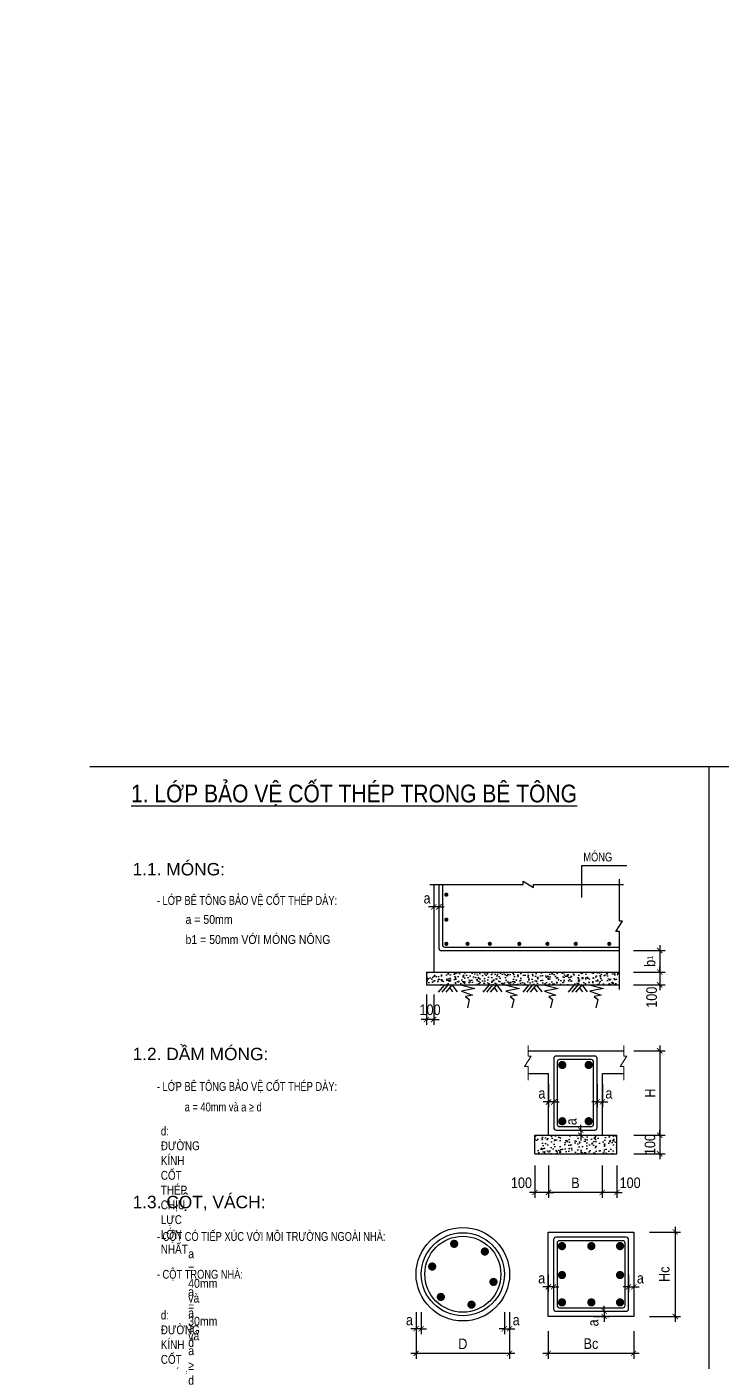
# Model space of a CAD drawing. Header units: millimetres. Extents: x 2163745 to 2518004, y -1043843 to -896215.
# Drawn here: x 2249963 to 2269559, y -933864 to -896215 of the extents above; entities that cross this region are included whole.
import ezdxf
from ezdxf.enums import TextEntityAlignment as Align

# ---------------------------------------------------------------- set-up
doc = ezdxf.new("R2010")
doc.units = ezdxf.units.MM
doc.header["$LTSCALE"] = 250
doc.header["$MEASUREMENT"] = 0
doc.layers.get('0').update_dxf_attribs({"lineweight": 20})
doc.layers.get('DEFPOINTS').update_dxf_attribs({"color": 185, "lineweight": 20})
for name, color, linetype in [('BORDER', 3, 'Continuous'), ('CDC.03.BORDER', 3, 'Continuous'), ('CDC.05.STEEL', 4, 'Continuous'), ('CDC.06.TEXT', 2, 'Continuous'), ('CDC.10.HATCH', 9, 'Continuous'), ('CDC.11.NOTE', 8, 'Continuous')]:
    doc.layers.add(name, color=color, linetype=linetype)
doc.layers.add('CDC.02.DIM', color=1, linetype='Continuous', lineweight=18)
doc.styles.add('ARIAL', font='arial.ttf', dxfattribs={"width": 0.85})
doc.styles.add('vnsimplex', font='vnsimplex.shx', dxfattribs={"width": 0.65})
doc.dimstyles.new('DIM1-25', dxfattribs={"dimscale": 1.2, "dimtxt": 250, "dimasz": 125, "dimexe": 125, "dimexo": 0.06, "dimgap": 100, "dimtad": 1, "dimdec": 0, "dimzin": 0, "dimdsep": 46, "dimtxsty": 'vnsimplex', "dimblk": 'ARCHTICK', "dimcen": 100, "dimdle": 125, "dimclrd": 256, "dimclre": 1, "dimclrt": 2, "dimadec": 0, "dimazin": 0, "dimtfac": 1, "dimtdec": 0, "dimtix": 1, "dimtmove": 2, "dimatfit": 0, "dimfxl": 1, "dimtolj": 1, "dimtzin": 0, "dimarcsym": 0})

# ---------------------------------------------------------------- blocks, each defined once
blk = doc.blocks.new('_ARCHTICK')
at = {"color": 0, "linetype": 'ByBlock', "ltscale": 4, "const_width": 0.15}
blk.add_lwpolyline([(-0.5, -0.5), (0.5, 0.5)], dxfattribs=at)
blk = doc.blocks.new('*D367')
at = {"layer": 'CDC.02.DIM', "lineweight": -2, "transparency": 16777216}
blk.add_line((2267822, -924957), (2267822, -927638), dxfattribs=at)
at = {"layer": 'CDC.02.DIM', "color": 1, "lineweight": -2, "transparency": 16777216}
for p, q in [((2267094, -925107), (2267972, -925107)), ((2267094, -927488), (2267972, -927488))]:
    blk.add_line(p, q, dxfattribs=at)
at = {"layer": 'DEFPOINTS', "color": 0, "transparency": 16777216}
for p in [(2267094, -925107), (2267094, -927488), (2267822, -927488)]:
    blk.add_point(p, dxfattribs=at)
at = {"layer": 'CDC.02.DIM', "lineweight": -2, "transparency": 16777216, "xscale": 149.9999999999999, "yscale": 149.9999999999999, "zscale": 149.9999999999999}
for p, rotation in [((2267822, -925107), 90), ((2267822, -927488), 270)]:
    blk.add_blockref('_ARCHTICK', p, dxfattribs=dict(at, rotation=rotation))
at = {"layer": 'CDC.02.DIM', "color": 2, "transparency": 16777216, "insert": (2267552, -926298), "char_height": 300, "attachment_point": 5, "rotation": 90, "style": 'ARIAL'}
blk.add_mtext('\\A1;H', dxfattribs=at)
blk = doc.blocks.new('*D368')
at = {"layer": 'CDC.02.DIM', "color": 1, "lineweight": -2, "transparency": 16777216}
for p, q in [((2260948, -932480), (2260948, -933791)), ((2263586, -932480), (2263586, -933791))]:
    blk.add_line(p, q, dxfattribs=at)
at = {"layer": 'CDC.02.DIM', "lineweight": -2, "transparency": 16777216}
blk.add_line((2263736, -933641), (2260798, -933641), dxfattribs=at)
at = {"layer": 'DEFPOINTS', "color": 0, "transparency": 16777216}
for p in [(2260948, -932480), (2263586, -932480), (2260948, -933641)]:
    blk.add_point(p, dxfattribs=at)
at = {"layer": 'CDC.02.DIM', "lineweight": -2, "transparency": 16777216, "xscale": 149.9999999999999, "yscale": 149.9999999999999, "zscale": 149.9999999999999, "rotation": 180}
blk.add_blockref('_ARCHTICK', (2260948, -933641), dxfattribs=at)
at = {"layer": 'CDC.02.DIM', "lineweight": -2, "transparency": 16777216, "xscale": 149.9999999999999, "yscale": 149.9999999999999, "zscale": 149.9999999999999}
blk.add_blockref('_ARCHTICK', (2263586, -933641), dxfattribs=at)
at = {"layer": 'CDC.02.DIM', "color": 2, "transparency": 16777216, "insert": (2262267, -933371), "char_height": 300, "attachment_point": 5, "style": 'ARIAL'}
blk.add_mtext('\\A1;D', dxfattribs=at)
blk = doc.blocks.new('*D369')
at = {"layer": 'CDC.02.DIM', "color": 1, "lineweight": -2, "transparency": 16777216}
for p, q in [((2260948, -932480), (2260948, -933094)), ((2261096, -932480), (2261096, -933094))]:
    blk.add_line(p, q, dxfattribs=at)
at = {"layer": 'CDC.02.DIM', "lineweight": -2, "transparency": 16777216}
for p, q in [((2260948, -932944), (2260798, -932944)), ((2261096, -932944), (2260948, -932944)), ((2261096, -932944), (2261246, -932944))]:
    blk.add_line(p, q, dxfattribs=at)
at = {"layer": 'DEFPOINTS', "color": 0, "transparency": 16777216}
for p in [(2260948, -932480), (2261096, -932480), (2260948, -932944)]:
    blk.add_point(p, dxfattribs=at)
at = {"layer": 'CDC.02.DIM', "lineweight": -2, "transparency": 16777216, "xscale": 149.9999999999999, "yscale": 149.9999999999999, "zscale": 149.9999999999999}
blk.add_blockref('_ARCHTICK', (2260948, -932944), dxfattribs=at)
at = {"layer": 'CDC.02.DIM', "lineweight": -2, "transparency": 16777216, "xscale": 149.9999999999999, "yscale": 149.9999999999999, "zscale": 149.9999999999999, "rotation": 180}
blk.add_blockref('_ARCHTICK', (2261096, -932944), dxfattribs=at)
at = {"layer": 'CDC.02.DIM', "color": 2, "transparency": 16777216, "insert": (2260761, -932699), "char_height": 300, "attachment_point": 5, "style": 'ARIAL'}
blk.add_mtext('\\A1;a', dxfattribs=at)
blk = doc.blocks.new('*D370')
at = {"layer": 'CDC.02.DIM', "color": 1, "lineweight": -2, "transparency": 16777216}
for p, q in [((2265952, -932451), (2266406, -932451)), ((2265952, -932599), (2266406, -932599))]:
    blk.add_line(p, q, dxfattribs=at)
at = {"layer": 'CDC.02.DIM', "lineweight": -2, "transparency": 16777216}
for p, q in [((2266256, -932451), (2266256, -932301)), ((2266256, -932451), (2266256, -932599)), ((2266256, -932599), (2266256, -932749))]:
    blk.add_line(p, q, dxfattribs=at)
at = {"layer": 'DEFPOINTS', "color": 0, "transparency": 16777216}
for p in [(2265952, -932451), (2265952, -932599), (2266256, -932599)]:
    blk.add_point(p, dxfattribs=at)
at = {"layer": 'CDC.02.DIM', "lineweight": -2, "transparency": 16777216, "xscale": 149.9999999999999, "yscale": 149.9999999999999, "zscale": 149.9999999999999}
for p, rotation in [((2266256, -932451), 270), ((2266256, -932599), 90)]:
    blk.add_blockref('_ARCHTICK', p, dxfattribs=dict(at, rotation=rotation))
at = {"layer": 'CDC.02.DIM', "color": 2, "transparency": 16777216, "insert": (2265945, -932781), "char_height": 300, "attachment_point": 5, "rotation": 90, "style": 'ARIAL'}
blk.add_mtext('\\A1;a', dxfattribs=at)
blk = doc.blocks.new('*D371')
at = {"layer": 'CDC.02.DIM', "color": 1, "lineweight": -2, "transparency": 16777216}
for p, q in [((2264676, -933016), (2264676, -933791)), ((2267088, -933016), (2267088, -933791))]:
    blk.add_line(p, q, dxfattribs=at)
at = {"layer": 'CDC.02.DIM', "lineweight": -2, "transparency": 16777216}
blk.add_line((2267238, -933641), (2264526, -933641), dxfattribs=at)
at = {"layer": 'DEFPOINTS', "color": 0, "transparency": 16777216}
for p in [(2264676, -933016), (2267088, -933016), (2264676, -933641)]:
    blk.add_point(p, dxfattribs=at)
at = {"layer": 'CDC.02.DIM', "lineweight": -2, "transparency": 16777216, "xscale": 149.9999999999999, "yscale": 149.9999999999999, "zscale": 149.9999999999999, "rotation": 180}
blk.add_blockref('_ARCHTICK', (2264676, -933641), dxfattribs=at)
at = {"layer": 'CDC.02.DIM', "lineweight": -2, "transparency": 16777216, "xscale": 149.9999999999999, "yscale": 149.9999999999999, "zscale": 149.9999999999999}
blk.add_blockref('_ARCHTICK', (2267088, -933641), dxfattribs=at)
at = {"layer": 'CDC.02.DIM', "color": 2, "transparency": 16777216, "insert": (2265882, -933368), "char_height": 300, "attachment_point": 5, "style": 'ARIAL'}
blk.add_mtext('\\A1;Bc', dxfattribs=at)
blk = doc.blocks.new('*D372')
at = {"layer": 'CDC.02.DIM', "color": 1, "lineweight": -2, "transparency": 16777216}
for p, q in [((2263438, -932480), (2263438, -933094)), ((2263586, -932480), (2263586, -933094))]:
    blk.add_line(p, q, dxfattribs=at)
at = {"layer": 'CDC.02.DIM', "lineweight": -2, "transparency": 16777216}
for p, q in [((2263438, -932944), (2263288, -932944)), ((2263438, -932944), (2263586, -932944)), ((2263586, -932944), (2263736, -932944))]:
    blk.add_line(p, q, dxfattribs=at)
at = {"layer": 'DEFPOINTS', "color": 0, "transparency": 16777216}
for p in [(2263438, -932480), (2263586, -932480), (2263586, -932944)]:
    blk.add_point(p, dxfattribs=at)
at = {"layer": 'CDC.02.DIM', "lineweight": -2, "transparency": 16777216, "xscale": 149.9999999999999, "yscale": 149.9999999999999, "zscale": 149.9999999999999}
blk.add_blockref('_ARCHTICK', (2263438, -932944), dxfattribs=at)
at = {"layer": 'CDC.02.DIM', "lineweight": -2, "transparency": 16777216, "xscale": 149.9999999999999, "yscale": 149.9999999999999, "zscale": 149.9999999999999, "rotation": 180}
blk.add_blockref('_ARCHTICK', (2263586, -932944), dxfattribs=at)
at = {"layer": 'CDC.02.DIM', "color": 2, "transparency": 16777216, "insert": (2263773, -932699), "char_height": 300, "attachment_point": 5, "style": 'ARIAL'}
blk.add_mtext('\\A1;a', dxfattribs=at)
blk = doc.blocks.new('*D373')
at = {"layer": 'CDC.02.DIM', "color": 1, "lineweight": -2, "transparency": 16777216}
for p, q in [((2264678, -931423), (2264678, -931915)), ((2264826, -931423), (2264826, -931915))]:
    blk.add_line(p, q, dxfattribs=at)
at = {"layer": 'CDC.02.DIM', "lineweight": -2, "transparency": 16777216}
for p, q in [((2264678, -931765), (2264528, -931765)), ((2264826, -931765), (2264678, -931765)), ((2264826, -931765), (2264976, -931765))]:
    blk.add_line(p, q, dxfattribs=at)
at = {"layer": 'DEFPOINTS', "color": 0, "transparency": 16777216}
for p in [(2264678, -931423), (2264826, -931423), (2264678, -931765)]:
    blk.add_point(p, dxfattribs=at)
at = {"layer": 'CDC.02.DIM', "lineweight": -2, "transparency": 16777216, "xscale": 149.9999999999999, "yscale": 149.9999999999999, "zscale": 149.9999999999999}
blk.add_blockref('_ARCHTICK', (2264678, -931765), dxfattribs=at)
at = {"layer": 'CDC.02.DIM', "lineweight": -2, "transparency": 16777216, "xscale": 149.9999999999999, "yscale": 149.9999999999999, "zscale": 149.9999999999999, "rotation": 180}
blk.add_blockref('_ARCHTICK', (2264826, -931765), dxfattribs=at)
at = {"layer": 'CDC.02.DIM', "color": 2, "transparency": 16777216, "insert": (2264491, -931520), "char_height": 300, "attachment_point": 5, "style": 'ARIAL'}
blk.add_mtext('\\A1;a', dxfattribs=at)
blk = doc.blocks.new('*D374')
at = {"layer": 'CDC.02.DIM', "color": 1, "lineweight": -2, "transparency": 16777216}
for p, q in [((2267533, -930217), (2268411, -930217)), ((2267533, -932598), (2268411, -932598))]:
    blk.add_line(p, q, dxfattribs=at)
at = {"layer": 'CDC.02.DIM', "lineweight": -2, "transparency": 16777216}
blk.add_line((2268261, -930067), (2268261, -932748), dxfattribs=at)
at = {"layer": 'DEFPOINTS', "color": 0, "transparency": 16777216}
for p in [(2267533, -930217), (2267533, -932598), (2268261, -932598)]:
    blk.add_point(p, dxfattribs=at)
at = {"layer": 'CDC.02.DIM', "lineweight": -2, "transparency": 16777216, "xscale": 149.9999999999999, "yscale": 149.9999999999999, "zscale": 149.9999999999999}
for p, rotation in [((2268261, -930217), 90), ((2268261, -932598), 270)]:
    blk.add_blockref('_ARCHTICK', p, dxfattribs=dict(at, rotation=rotation))
at = {"layer": 'CDC.02.DIM', "color": 2, "transparency": 16777216, "insert": (2267950, -931408), "char_height": 300, "attachment_point": 5, "rotation": 90, "style": 'ARIAL'}
blk.add_mtext('\\A1;Hc', dxfattribs=at)
blk = doc.blocks.new('*D375')
at = {"layer": 'CDC.02.DIM', "color": 1, "lineweight": -2, "transparency": 16777216}
for p, q in [((2264683, -928343), (2264683, -929250)), ((2266202, -928343), (2266202, -929250))]:
    blk.add_line(p, q, dxfattribs=at)
at = {"layer": 'CDC.02.DIM', "lineweight": -2, "transparency": 16777216}
blk.add_line((2266352, -929100), (2264533, -929100), dxfattribs=at)
at = {"layer": 'DEFPOINTS', "color": 0, "transparency": 16777216}
for p in [(2264683, -928343), (2266202, -928343), (2264683, -929100)]:
    blk.add_point(p, dxfattribs=at)
at = {"layer": 'CDC.02.DIM', "lineweight": -2, "transparency": 16777216, "xscale": 149.9999999999999, "yscale": 149.9999999999999, "zscale": 149.9999999999999, "rotation": 180}
blk.add_blockref('_ARCHTICK', (2264683, -929100), dxfattribs=at)
at = {"layer": 'CDC.02.DIM', "lineweight": -2, "transparency": 16777216, "xscale": 149.9999999999999, "yscale": 149.9999999999999, "zscale": 149.9999999999999}
blk.add_blockref('_ARCHTICK', (2266202, -929100), dxfattribs=at)
at = {"layer": 'CDC.02.DIM', "color": 2, "transparency": 16777216, "insert": (2265443, -928830), "char_height": 300, "attachment_point": 5, "style": 'ARIAL'}
blk.add_mtext('\\A1;B', dxfattribs=at)
blk = doc.blocks.new('*D376')
at = {"layer": 'CDC.02.DIM', "color": 1, "lineweight": -2, "transparency": 16777216}
for p, q in [((2264298, -928343), (2264298, -929250)), ((2264683, -928343), (2264683, -929250))]:
    blk.add_line(p, q, dxfattribs=at)
at = {"layer": 'CDC.02.DIM', "lineweight": -2, "transparency": 16777216}
for p, q in [((2264298, -929100), (2264148, -929100)), ((2264683, -929100), (2264298, -929100)), ((2264683, -929100), (2264833, -929100))]:
    blk.add_line(p, q, dxfattribs=at)
at = {"layer": 'DEFPOINTS', "color": 0, "transparency": 16777216}
for p in [(2264298, -928343), (2264683, -928343), (2264298, -929100)]:
    blk.add_point(p, dxfattribs=at)
at = {"layer": 'CDC.02.DIM', "lineweight": -2, "transparency": 16777216, "xscale": 149.9999999999999, "yscale": 149.9999999999999, "zscale": 149.9999999999999}
blk.add_blockref('_ARCHTICK', (2264298, -929100), dxfattribs=at)
at = {"layer": 'CDC.02.DIM', "lineweight": -2, "transparency": 16777216, "xscale": 149.9999999999999, "yscale": 149.9999999999999, "zscale": 149.9999999999999, "rotation": 180}
blk.add_blockref('_ARCHTICK', (2264683, -929100), dxfattribs=at)
at = {"layer": 'CDC.02.DIM', "color": 2, "transparency": 16777216, "insert": (2263921, -928830), "char_height": 300, "attachment_point": 5, "style": 'ARIAL'}
blk.add_mtext('\\A1;100', dxfattribs=at)
blk = doc.blocks.new('*D377')
at = {"layer": 'CDC.02.DIM', "color": 1, "lineweight": -2, "transparency": 16777216}
for p, q in [((2264685, -926036), (2264685, -926698)), ((2264834, -926036), (2264834, -926698))]:
    blk.add_line(p, q, dxfattribs=at)
at = {"layer": 'CDC.02.DIM', "lineweight": -2, "transparency": 16777216}
for p, q in [((2264685, -926548), (2264535, -926548)), ((2264834, -926548), (2264685, -926548)), ((2264834, -926548), (2264984, -926548))]:
    blk.add_line(p, q, dxfattribs=at)
at = {"layer": 'DEFPOINTS', "color": 0, "transparency": 16777216}
for p in [(2264685, -926036), (2264834, -926036), (2264685, -926548)]:
    blk.add_point(p, dxfattribs=at)
at = {"layer": 'CDC.02.DIM', "lineweight": -2, "transparency": 16777216, "xscale": 149.9999999999999, "yscale": 149.9999999999999, "zscale": 149.9999999999999}
blk.add_blockref('_ARCHTICK', (2264685, -926548), dxfattribs=at)
at = {"layer": 'CDC.02.DIM', "lineweight": -2, "transparency": 16777216, "xscale": 149.9999999999999, "yscale": 149.9999999999999, "zscale": 149.9999999999999, "rotation": 180}
blk.add_blockref('_ARCHTICK', (2264834, -926548), dxfattribs=at)
at = {"layer": 'CDC.02.DIM', "color": 2, "transparency": 16777216, "insert": (2264498, -926303), "char_height": 300, "attachment_point": 5, "style": 'ARIAL'}
blk.add_mtext('\\A1;a', dxfattribs=at)
blk = doc.blocks.new('*D378')
at = {"layer": 'CDC.02.DIM', "color": 1, "lineweight": -2, "transparency": 16777216}
for p, q in [((2267094, -927488), (2267972, -927488)), ((2267094, -928012), (2267972, -928012))]:
    blk.add_line(p, q, dxfattribs=at)
at = {"layer": 'CDC.02.DIM', "lineweight": -2, "transparency": 16777216}
for p, q in [((2267822, -927488), (2267822, -927338)), ((2267822, -927488), (2267822, -928012)), ((2267822, -928012), (2267822, -928162))]:
    blk.add_line(p, q, dxfattribs=at)
at = {"layer": 'DEFPOINTS', "color": 0, "transparency": 16777216}
for p in [(2267094, -927488), (2267094, -928012), (2267822, -928012)]:
    blk.add_point(p, dxfattribs=at)
at = {"layer": 'CDC.02.DIM', "lineweight": -2, "transparency": 16777216, "xscale": 149.9999999999999, "yscale": 149.9999999999999, "zscale": 149.9999999999999}
for p, rotation in [((2267822, -927488), 270), ((2267822, -928012), 90)]:
    blk.add_blockref('_ARCHTICK', p, dxfattribs=dict(at, rotation=rotation))
at = {"layer": 'CDC.02.DIM', "color": 2, "transparency": 16777216, "insert": (2267549, -927750), "char_height": 300, "attachment_point": 5, "rotation": 90, "style": 'ARIAL'}
blk.add_mtext('\\A1;100', dxfattribs=at)
blk = doc.blocks.new('*D379')
at = {"layer": 'CDC.02.DIM', "color": 1, "lineweight": -2, "transparency": 16777216}
for p, q in [((2266202, -928343), (2266202, -929250)), ((2266615, -928343), (2266615, -929250))]:
    blk.add_line(p, q, dxfattribs=at)
at = {"layer": 'CDC.02.DIM', "lineweight": -2, "transparency": 16777216}
for p, q in [((2266202, -929100), (2266052, -929100)), ((2266615, -929100), (2266202, -929100)), ((2266615, -929100), (2266765, -929100))]:
    blk.add_line(p, q, dxfattribs=at)
at = {"layer": 'DEFPOINTS', "color": 0, "transparency": 16777216}
for p in [(2266202, -928343), (2266615, -928343), (2266202, -929100)]:
    blk.add_point(p, dxfattribs=at)
at = {"layer": 'CDC.02.DIM', "lineweight": -2, "transparency": 16777216, "xscale": 149.9999999999999, "yscale": 149.9999999999999, "zscale": 149.9999999999999}
blk.add_blockref('_ARCHTICK', (2266202, -929100), dxfattribs=at)
at = {"layer": 'CDC.02.DIM', "lineweight": -2, "transparency": 16777216, "xscale": 149.9999999999999, "yscale": 149.9999999999999, "zscale": 149.9999999999999, "rotation": 180}
blk.add_blockref('_ARCHTICK', (2266615, -929100), dxfattribs=at)
at = {"layer": 'CDC.02.DIM', "color": 2, "transparency": 16777216, "insert": (2266987, -928830), "char_height": 300, "attachment_point": 5, "style": 'ARIAL'}
blk.add_mtext('\\A1;100', dxfattribs=at)
blk = doc.blocks.new('*D380')
at = {"layer": 'CDC.02.DIM', "color": 1, "lineweight": -2, "transparency": 16777216}
for p, q in [((2266056, -926036), (2266056, -926698)), ((2266204, -926036), (2266204, -926698))]:
    blk.add_line(p, q, dxfattribs=at)
at = {"layer": 'CDC.02.DIM', "lineweight": -2, "transparency": 16777216}
for p, q in [((2266056, -926548), (2265906, -926548)), ((2266056, -926548), (2266204, -926548)), ((2266204, -926548), (2266354, -926548))]:
    blk.add_line(p, q, dxfattribs=at)
at = {"layer": 'DEFPOINTS', "color": 0, "transparency": 16777216}
for p in [(2266056, -926036), (2266204, -926036), (2266204, -926548)]:
    blk.add_point(p, dxfattribs=at)
at = {"layer": 'CDC.02.DIM', "lineweight": -2, "transparency": 16777216, "xscale": 149.9999999999999, "yscale": 149.9999999999999, "zscale": 149.9999999999999}
blk.add_blockref('_ARCHTICK', (2266056, -926548), dxfattribs=at)
at = {"layer": 'CDC.02.DIM', "lineweight": -2, "transparency": 16777216, "xscale": 149.9999999999999, "yscale": 149.9999999999999, "zscale": 149.9999999999999, "rotation": 180}
blk.add_blockref('_ARCHTICK', (2266204, -926548), dxfattribs=at)
at = {"layer": 'CDC.02.DIM', "color": 2, "transparency": 16777216, "insert": (2266387, -926303), "char_height": 300, "attachment_point": 5, "style": 'ARIAL'}
blk.add_mtext('\\A1;a', dxfattribs=at)
blk = doc.blocks.new('*D381')
at = {"layer": 'CDC.02.DIM', "lineweight": -2, "transparency": 16777216}
for p, q in [((2265596, -927341), (2265596, -927191)), ((2265596, -927341), (2265596, -927489)), ((2265596, -927489), (2265596, -927639))]:
    blk.add_line(p, q, dxfattribs=at)
at = {"layer": 'CDC.02.DIM', "color": 1, "lineweight": -2, "transparency": 16777216}
for p, q in [((2265560, -927341), (2265746, -927341)), ((2265560, -927489), (2265746, -927489))]:
    blk.add_line(p, q, dxfattribs=at)
at = {"layer": 'DEFPOINTS', "color": 0, "transparency": 16777216}
for p in [(2265560, -927341), (2265560, -927489), (2265596, -927489)]:
    blk.add_point(p, dxfattribs=at)
at = {"layer": 'CDC.02.DIM', "lineweight": -2, "transparency": 16777216, "xscale": 149.9999999999999, "yscale": 149.9999999999999, "zscale": 149.9999999999999}
for p, rotation in [((2265596, -927341), 270), ((2265596, -927489), 90)]:
    blk.add_blockref('_ARCHTICK', p, dxfattribs=dict(at, rotation=rotation))
at = {"layer": 'CDC.02.DIM', "color": 2, "transparency": 16777216, "insert": (2265326, -927105), "char_height": 300, "attachment_point": 5, "rotation": 90, "style": 'ARIAL'}
blk.add_mtext('\\A1;a', dxfattribs=at)
blk = doc.blocks.new('*D382')
at = {"layer": 'CDC.02.DIM', "color": 1, "lineweight": -2, "transparency": 16777216}
for p, q in [((2267081, -922277), (2267972, -922277)), ((2267081, -922885), (2267972, -922885))]:
    blk.add_line(p, q, dxfattribs=at)
at = {"layer": 'CDC.02.DIM', "lineweight": -2, "transparency": 16777216}
blk.add_line((2267822, -922127), (2267822, -923035), dxfattribs=at)
at = {"layer": 'DEFPOINTS', "color": 0, "transparency": 16777216}
for p in [(2267081, -922277), (2267081, -922885), (2267822, -922885)]:
    blk.add_point(p, dxfattribs=at)
at = {"layer": 'CDC.02.DIM', "lineweight": -2, "transparency": 16777216, "xscale": 149.9999999999999, "yscale": 149.9999999999999, "zscale": 149.9999999999999}
for p, rotation in [((2267822, -922277), 90), ((2267822, -922885), 270)]:
    blk.add_blockref('_ARCHTICK', p, dxfattribs=dict(at, rotation=rotation))
at = {"layer": 'CDC.02.DIM', "color": 2, "transparency": 16777216, "insert": (2267549, -922581), "char_height": 300, "attachment_point": 5, "rotation": 90, "style": 'ARIAL'}
blk.add_mtext('\\A1;b{\\H0.5x;1}', dxfattribs=at)
blk = doc.blocks.new('*D383')
at = {"layer": 'CDC.02.DIM', "color": 1, "lineweight": -2, "transparency": 16777216}
for p, q in [((2261445, -920852), (2261445, -921195)), ((2261593, -920852), (2261593, -921195))]:
    blk.add_line(p, q, dxfattribs=at)
at = {"layer": 'CDC.02.DIM', "lineweight": -2, "transparency": 16777216}
for p, q in [((2261445, -921045), (2261295, -921045)), ((2261593, -921045), (2261445, -921045)), ((2261593, -921045), (2261743, -921045))]:
    blk.add_line(p, q, dxfattribs=at)
at = {"layer": 'DEFPOINTS', "color": 0, "transparency": 16777216}
for p in [(2261445, -920852), (2261593, -920852), (2261445, -921045)]:
    blk.add_point(p, dxfattribs=at)
at = {"layer": 'CDC.02.DIM', "lineweight": -2, "transparency": 16777216, "xscale": 149.9999999999999, "yscale": 149.9999999999999, "zscale": 149.9999999999999}
blk.add_blockref('_ARCHTICK', (2261445, -921045), dxfattribs=at)
at = {"layer": 'CDC.02.DIM', "lineweight": -2, "transparency": 16777216, "xscale": 149.9999999999999, "yscale": 149.9999999999999, "zscale": 149.9999999999999, "rotation": 180}
blk.add_blockref('_ARCHTICK', (2261593, -921045), dxfattribs=at)
at = {"layer": 'CDC.02.DIM', "color": 2, "transparency": 16777216, "insert": (2261258, -920800), "char_height": 300, "attachment_point": 5, "style": 'ARIAL'}
blk.add_mtext('\\A1;a', dxfattribs=at)
blk = doc.blocks.new('*D384')
at = {"layer": 'CDC.02.DIM', "lineweight": -2, "transparency": 16777216}
for p, q in [((2267822, -922885), (2267822, -922735)), ((2267822, -922885), (2267822, -923245)), ((2267822, -923245), (2267822, -923395))]:
    blk.add_line(p, q, dxfattribs=at)
at = {"layer": 'CDC.02.DIM', "color": 1, "lineweight": -2, "transparency": 16777216}
for p, q in [((2267081, -922885), (2267972, -922885)), ((2267081, -923245), (2267972, -923245))]:
    blk.add_line(p, q, dxfattribs=at)
at = {"layer": 'DEFPOINTS', "color": 0, "transparency": 16777216}
for p in [(2267081, -922885), (2267081, -923245), (2267822, -923245)]:
    blk.add_point(p, dxfattribs=at)
at = {"layer": 'CDC.02.DIM', "lineweight": -2, "transparency": 16777216, "xscale": 149.9999999999999, "yscale": 149.9999999999999, "zscale": 149.9999999999999}
for p, rotation in [((2267822, -922885), 270), ((2267822, -923245), 90)]:
    blk.add_blockref('_ARCHTICK', p, dxfattribs=dict(at, rotation=rotation))
at = {"layer": 'CDC.02.DIM', "color": 2, "transparency": 16777216, "insert": (2267594, -923594), "char_height": 300, "attachment_point": 5, "rotation": 90, "style": 'ARIAL'}
blk.add_mtext('\\A1;100', dxfattribs=at)
blk = doc.blocks.new('*D386')
at = {"layer": 'CDC.02.DIM', "color": 1, "lineweight": -2, "transparency": 16777216}
for p, q in [((2266942, -931423), (2266942, -931915)), ((2267090, -931423), (2267090, -931915))]:
    blk.add_line(p, q, dxfattribs=at)
at = {"layer": 'CDC.02.DIM', "lineweight": -2, "transparency": 16777216}
for p, q in [((2266942, -931765), (2266792, -931765)), ((2266942, -931765), (2267090, -931765)), ((2267090, -931765), (2267240, -931765))]:
    blk.add_line(p, q, dxfattribs=at)
at = {"layer": 'DEFPOINTS', "color": 0, "transparency": 16777216}
for p in [(2266942, -931423), (2267090, -931423), (2267090, -931765)]:
    blk.add_point(p, dxfattribs=at)
at = {"layer": 'CDC.02.DIM', "lineweight": -2, "transparency": 16777216, "xscale": 149.9999999999999, "yscale": 149.9999999999999, "zscale": 149.9999999999999}
blk.add_blockref('_ARCHTICK', (2266942, -931765), dxfattribs=at)
at = {"layer": 'CDC.02.DIM', "lineweight": -2, "transparency": 16777216, "xscale": 149.9999999999999, "yscale": 149.9999999999999, "zscale": 149.9999999999999, "rotation": 180}
blk.add_blockref('_ARCHTICK', (2267090, -931765), dxfattribs=at)
at = {"layer": 'CDC.02.DIM', "color": 2, "transparency": 16777216, "insert": (2267277, -931520), "char_height": 300, "attachment_point": 5, "style": 'ARIAL'}
blk.add_mtext('\\A1;a', dxfattribs=at)
blk = doc.blocks.new('*D387')
at = {"layer": 'CDC.02.DIM', "color": 1, "lineweight": -2, "transparency": 16777216}
for p, q in [((2261240, -923516), (2261240, -924372)), ((2261445, -923516), (2261445, -924372))]:
    blk.add_line(p, q, dxfattribs=at)
at = {"layer": 'CDC.02.DIM', "lineweight": -2, "transparency": 16777216}
for p, q in [((2261240, -924222), (2261090, -924222)), ((2261445, -924222), (2261240, -924222)), ((2261445, -924222), (2261595, -924222))]:
    blk.add_line(p, q, dxfattribs=at)
at = {"layer": 'DEFPOINTS', "color": 0, "transparency": 16777216}
for p in [(2261240, -923515), (2261445, -923515), (2261240, -924222)]:
    blk.add_point(p, dxfattribs=at)
at = {"layer": 'CDC.02.DIM', "lineweight": -2, "transparency": 16777216, "xscale": 149.9999999999999, "yscale": 149.9999999999999, "zscale": 149.9999999999999}
blk.add_blockref('_ARCHTICK', (2261240, -924222), dxfattribs=at)
at = {"layer": 'CDC.02.DIM', "lineweight": -2, "transparency": 16777216, "xscale": 149.9999999999999, "yscale": 149.9999999999999, "zscale": 149.9999999999999, "rotation": 180}
blk.add_blockref('_ARCHTICK', (2261445, -924222), dxfattribs=at)
at = {"layer": 'CDC.02.DIM', "color": 2, "transparency": 16777216, "insert": (2261342, -923949), "char_height": 300, "attachment_point": 5, "style": 'ARIAL'}
blk.add_mtext('\\A1;100', dxfattribs=at)

msp = doc.modelspace()

# ---------------------------------------------------------------- hatches: boundary and pattern name
at = {"layer": 'CDC.10.HATCH'}
h = msp.add_hatch(dxfattribs=at)
h.set_pattern_fill('AR-CONC', color=256, scale=40, style=0)
h.set_pattern_definition([(50, (586814.5, -1802890.43), (286.904073, -25.100854), [30, -330]), (355, (586814.5, -1802890.43), (-55.500533, 300.876853), [24, -264]), (100.4514, (586838.42, -1802892.52), (231.403753, 275.775817), [25.496076, -280.456845]), (46.1842, (586814.5, -1802810.43), (426.89642, -66.207606), [45, -495]), (96.6356, (586850.1, -1802815.94), (373.86508, 389.64715), [38.24412, -420.6852]), (351.1842, (586814.5, -1802810.43), (373.86478, 389.64744), [36, -396]), (21, (586854.5, -1802830.43), (238.76282, -161.047556), [30, -330]), (326, (586854.5, -1802830.43), (97.326133, 290.06002), [24, -264]), (71.4514, (586874.4, -1802843.85), (336.08905, 129.0122), [25.496076, -280.456845]), (37.5, (586814.51, -1802890.43), (4.863942, 133.1575415), [0, -260.8, 0, -268, 0, -265]), (7.5, (586814.51, -1802890.43), (105.227815, 157.764685), [0, -152.8, 0, -254.8, 0, -101]), (327.5, (586725.31, -1802890.43), (213.5289745, -9.0219487), [0, -100, 0, -312, 0, -414]), (317.5, (586685.31, -1802890.43), (233.274468, 40.041993), [0, -130, 0, -207.2, 0, -294])])
h.paths.add_polyline_path([(2262708.1, -922884.6), (2261240, -922884.6), (2261240, -923244.8), (2262708.1, -923244.8)])
h.paths.add_polyline_path([(2266683.8, -922884.6), (2262708.1, -922884.6), (2262708.1, -923244.8), (2266683.8, -923244.8)])
h = msp.add_hatch(dxfattribs=at)
h.set_pattern_fill('AR-CONC', color=256, scale=1.933578, style=0)
h.set_pattern_definition([(50, (2250600.5, -972548.55), (352.2683, -30.8195), [36.8347, -405.1813]), (355, (2250600.5, -972548.55), (-68.1448, 369.423), [29.4677, -324.145]), (100.451, (2250629.85, -972551.1), (284.1248, 338.6018), [31.3046, -344.351]), (46.1842, (2250600.5, -972450.32), (524.1525, -81.292), [55.252, -607.772]), (96.6356, (2250644.17, -972457.1), (459.0397, 478.4167), [46.957, -516.5264]), (351.184, (2250600.5, -972450.3), (459.0404, 478.416), [44.2016, -486.2176]), (21, (2250649.6, -972474.88), (293.1592, -197.7384), [36.8347, -405.1813]), (326, (2250649.6, -972474.88), (119.499, 356.1418), [29.4677, -324.145]), (71.4514, (2250674.03, -972491.36), (412.6575, 158.4043), [31.3046, -344.351]), (37.5, (2250600.49, -972548.55), (5.97206, 163.4938), [0, -320.216, 0, -329.05635, 0, -325.3729]), (7.5, (2250600.49, -972548.55), (129.20105, 193.707), [0, -187.6112, 0, -312.8491, 0, -124.01004]), (327.5, (2250490.97, -972548.55), (262.17503, -11.07697), [0, -122.7822, 0, -383.0805, 0, -508.3184]), (317.5, (2250441.86, -972548.55), (286.4194, 49.1641), [0, -159.6169, 0, -254.4048, 0, -360.9797])])
h.paths.add_polyline_path([(2266615.4, -928012.5), (2266615.4, -927489.2), (2264297.9, -927489.2), (2264297.9, -928012.5)])

# ---------------------------------------------------------------- linework, layer by layer
at = {"layer": 'CDC.02.DIM'}
for points in [[(2264107.9, -925936.2), (2264107.9, -925550.3), (2264011.5, -925550.3), (2264195, -925258.9), (2264107.9, -925258.9), (2264107.9, -924956.1)], [(2266805.4, -925936.2), (2266805.4, -925550.3), (2266709, -925550.3), (2266892.5, -925258.9), (2266805.4, -925258.9), (2266805.4, -924956.1)]]:
    msp.add_lwpolyline(points, dxfattribs=at)
at = {"layer": 'CDC.03.BORDER'}
for p, q in [((2323328.6, -917095.2), (2251747.3, -917095.2)), ((2269212.2, -970589), (2269212.2, -917095.2)), ((2261444.5, -920411.6), (2261444.5, -922884.6)), ((2261240, -922884.6), (2262708.1, -922884.6)), ((2261240, -922884.6), (2261240, -923244.8)), ((2262708.1, -922884.6), (2266683.8, -922884.6)), ((2261240, -923244.8), (2262708.1, -923244.8)), ((2262708.1, -923244.8), (2266683.8, -923244.8)), ((2264107.9, -925107.5), (2266805.4, -925107.5)), ((2264107.9, -925743.7), (2264685.4, -925743.7)), ((2264685.4, -927489.2), (2264685.4, -925743.7)), ((2266204.4, -927489.2), (2266204.4, -925743.7)), ((2266204.4, -925743.7), (2266805.4, -925743.7)), ((2264297.9, -927489.2), (2266615.4, -927489.2)), ((2264297.9, -928012.5), (2264297.9, -927489.2)), ((2266615.4, -928012.5), (2266615.4, -927489.2)), ((2264297.9, -928012.5), (2266615.4, -928012.5))]:
    msp.add_line(p, q, dxfattribs=at)
for points in [[(2261339.5, -920411.6), (2263966.8, -920411.6), (2263966.8, -920315.2), (2264258.3, -920498.7), (2264258.3, -920411.6), (2266804.1, -920411.6)], [(2266683.8, -923376.6), (2266683.8, -921743), (2266587.4, -921743), (2266770.9, -921451.6), (2266683.8, -921451.6), (2266683.8, -920262.8)]]:
    msp.add_lwpolyline(points, dxfattribs=at)
msp.add_lwpolyline([(2267090.3, -930217.5), (2267090.3, -932599.2), (2264677.5, -932599.2), (2264677.5, -930217.5)], close=True, dxfattribs=at)
msp.add_circle((2262267.1, -931407.9), 1319.3, dxfattribs=at)
at = {"layer": 'CDC.05.STEEL'}
for p, q in [((2261691.9, -920411.6), (2261691.9, -922113.2)), ((2261756.7, -922178), (2262825.5, -922178)), ((2262825.5, -922178), (2266683.8, -922178))]:
    msp.add_line(p, q, dxfattribs=at)
msp.add_lwpolyline([(2261592.7, -920411.6), (2261592.7, -922211.8, 0.4142136), (2261658.1, -922277.3), (2262844.7, -922277.3)], format="xyb", dxfattribs=at)
for points, const_width in [([(2261830.5, -920701.4, 1), (2261772.5, -920701.4, 1)], 58), ([(2261830.5, -921406.3, 1), (2261772.5, -921406.3, 1)], 58), ([(2261830.5, -922087.6, 1), (2261772.5, -922087.6, 1)], 58), ([(2262429.3, -922087.6, 1), (2262371.3, -922087.6, 1)], 58), ([(2263058.4, -922087.6, 1), (2263000.4, -922087.6, 1)], 58), ([(2263889.6, -922087.6, 1), (2263831.6, -922087.6, 1)], 58), ([(2264683, -922087.6, 1), (2264625, -922087.6, 1)], 58), ([(2265481.5, -922087.6, 1), (2265423.4, -922087.6, 1)], 58), ([(2266427.8, -922087.6, 1), (2266369.7, -922087.6, 1)], 58), ([(2265014.4, -925504.6, -1), (2265130.4, -925504.6, -1)], 116), ([(2265875.4, -925504.6, 1), (2265759.4, -925504.6, 1)], 116), ([(2265014.4, -927092, 1), (2265130.4, -927092, 1)], 116), ([(2265875.4, -927092, -1), (2265759.4, -927092, -1)], 116), ([(2261993.9, -930600.3, -1), (2262051.9, -930499.9, -1)], 116), ([(2262829.9, -930767.5, -1), (2262945.9, -930767.5, -1)], 116), ([(2265006.5, -930614.7, -1), (2265122.5, -930614.7, -1)], 116), ([(2265835.3, -930614.7, -1), (2265951.3, -930614.7, -1)], 116), ([(2266761.3, -930614.7, 1), (2266645.3, -930614.7, 1)], 116), ([(2261431.2, -931240.7, -1), (2261373.2, -931140.2, -1)], 116), ([(2265006.5, -931430.6, 1), (2265122.5, -931430.6, 1)], 116), ([(2266761.3, -931430.6, -1), (2266645.3, -931430.6, -1)], 116), ([(2263103.1, -931575, -1), (2263161.1, -931675.5, -1)], 116), ([(2261704.4, -932048.2, -1), (2261588.4, -932048.2, -1)], 116), ([(2262540.3, -932215.4, -1), (2262482.3, -932315.9, -1)], 116), ([(2265006.5, -932202, 1), (2265122.5, -932202, 1)], 116), ([(2265835.3, -932202, 1), (2265951.3, -932202, 1)], 116), ([(2266761.3, -932202, -1), (2266645.3, -932202, -1)], 116)]:
    msp.add_lwpolyline(points, format="xyb", close=True, dxfattribs=dict(at, const_width=const_width))
msp.add_lwpolyline([(2262806.2, -922277.3), (2266683.8, -922277.3)], dxfattribs=at)
for points in [[(2264833.5, -925321.1), (2264833.5, -927275.6, 0.4142136), (2264899, -927341.1), (2265990.8, -927341.1, 0.4142136), (2266056.3, -927275.6), (2266056.3, -925321.1, 0.4142136), (2265990.8, -925255.6), (2264899, -925255.6, 0.4142136)], [(2265957, -925419.6, 0.4142136), (2265892.2, -925354.8), (2264997.5, -925354.8, 0.4142136), (2264932.7, -925419.6), (2264932.7, -927177, 0.4142136), (2264997.5, -927241.8), (2265892.2, -927241.8, 0.4142136), (2265957, -927177)], [(2264825.6, -930431.1), (2264825.6, -932385.6, 0.4142136), (2264891.1, -932451.1), (2266876.7, -932451.1, 0.4142136), (2266942.2, -932385.6), (2266942.2, -930431.1, 0.4142136), (2266876.7, -930365.6), (2264891.1, -930365.6, 0.4142136)], [(2266842.9, -930529.6, 0.4142136), (2266778.2, -930464.9), (2264989.6, -930464.9, 0.4142136), (2264924.9, -930529.6), (2264924.9, -932287.1, 0.4142136), (2264989.6, -932351.8), (2266778.2, -932351.8, 0.4142136), (2266842.9, -932287.1)]]:
    msp.add_lwpolyline(points, format="xyb", close=True, dxfattribs=at)
for radius in [1171.2, 1071.9]:
    msp.add_circle((2262267.1, -931407.9), radius, dxfattribs=at)
msp.add_arc((2261756.7, -922113.2), 64.8, 180, 270, dxfattribs=at)
at = {"layer": 'CDC.10.HATCH'}
for p, q in [((2261747.7, -923244.8), (2261575, -923447.7)), ((2261848.5, -923244.8), (2261675.7, -923447.7)), ((2261956.5, -923244.8), (2261783.7, -923447.7)), ((2261889.7, -923323.3), (2261979.6, -923439.1)), ((2261956.5, -923244.8), (2262107.3, -923439.1)), ((2263005.6, -923244.8), (2262832.9, -923447.7)), ((2263106.4, -923244.8), (2262933.6, -923447.7)), ((2263214.4, -923244.8), (2263041.6, -923447.7)), ((2263147.6, -923323.3), (2263237.5, -923439.1)), ((2263214.4, -923244.8), (2263365.2, -923439.1)), ((2264131.7, -923244.8), (2263958.9, -923447.7)), ((2264232.5, -923244.8), (2264059.7, -923447.7)), ((2264340.5, -923244.8), (2264167.7, -923447.7)), ((2264273.7, -923323.3), (2264363.6, -923439.1)), ((2264340.5, -923244.8), (2264491.3, -923439.1)), ((2265411.6, -923244.8), (2265238.9, -923447.7)), ((2265512.4, -923244.8), (2265339.6, -923447.7)), ((2265620.4, -923244.8), (2265447.6, -923447.7)), ((2265553.6, -923323.3), (2265643.5, -923439.1)), ((2265620.4, -923244.8), (2265771.2, -923439.1))]:
    msp.add_line(p, q, dxfattribs=at)
for points in [[(2262205.8, -923244.8), (2262609.1, -923351.5), (2262225.2, -923425.1), (2262543.2, -923533.6), (2262345.4, -923576.2), (2262446.2, -923661.4), (2262395.8, -923890.1)], [(2263463.7, -923244.8), (2263867, -923351.5), (2263483.1, -923425.1), (2263801.1, -923533.6), (2263603.3, -923576.2), (2263704.1, -923661.4), (2263653.7, -923890.1)], [(2264553.5, -923244.8), (2264956.9, -923351.5), (2264572.9, -923425.1), (2264890.9, -923533.6), (2264693.1, -923576.2), (2264794, -923661.4), (2264743.6, -923890.1)], [(2265833.4, -923244.8), (2266236.8, -923351.5), (2265852.8, -923425.1), (2266170.9, -923533.6), (2265973.1, -923576.2), (2266073.9, -923661.4), (2266023.5, -923890.1)]]:
    msp.add_lwpolyline(points, dxfattribs=at)
at = {"layer": 'CDC.11.NOTE'}
msp.add_lwpolyline([(2266894.5, -919890), (2265612.2, -919890), (2265612.2, -920781.5)], dxfattribs=at)

# ---------------------------------------------------------------- texts
at = {"layer": 'CDC.06.TEXT', "color": 4, "style": 'ARIAL'}
for s, p in [('1.1. MÓNG:', (2252948.6, -920156.5)), ('1.2. DẦM MÓNG:', (2252948.6, -925368.9)), ('1.3. CỘT, VÁCH:', (2252948.6, -929545.9))]:
    msp.add_text(s, height=350, dxfattribs=at).set_placement(p)
at = {"layer": 'CDC.06.TEXT', "style": 'ARIAL', "width": 0.75}
for s, p in [('MÓNG', (2265666.6, -919637.3)), ('- LỚP BÊ TÔNG BẢO VỆ CỐT THÉP DÀY:', (2253635.2, -920862.6))]:
    msp.add_text(s, height=250, dxfattribs=at).set_placement(p, align=Align.MIDDLE_LEFT)
at = {"layer": 'CDC.06.TEXT', "color": 20, "style": 'ARIAL', "width": 0.75}
for s, p in [('- LỚP BÊ TÔNG BẢO VỆ CỐT THÉP DÀY:', (2253635.2, -926110.5)), ('- CỘT CÓ TIẾP XÚC VỚI MÔI TRƯỜNG NGOÀI NHÀ:', (2253635.2, -930342.6)), ('- CỘT TRONG NHÀ:', (2253635.2, -931409.6))]:
    msp.add_text(s, height=250, dxfattribs=at).set_placement(p, align=Align.MIDDLE_LEFT)
msp.add_text('a = 40mm và a ≥ d ', height=250, dxfattribs=at).set_placement((2254420.2, -926815.3))
at = {"layer": 'CDC.06.TEXT', "color": 4, "insert": (2252906.4, -917596.6), "char_height": 500, "width": 15671.929, "attachment_point": 1, "style": 'ARIAL'}
msp.add_mtext('{\\L1. LỚP BẢO VỆ CỐT THÉP TRONG BÊ TÔNG}', dxfattribs=at)
at = {"layer": 'CDC.06.TEXT', "color": 20, "char_height": 250, "attachment_point": 1, "style": 'ARIAL'}
for s, insert, width in [('a = 50mm', (2254443.4, -921273.7), 18246.701), ('b1 = 50mm VỚI MÓNG NÔNG', (2254443.4, -921841.4), 18246.701), ('a = 40mm và a ≥ d ', (2254519.3, -930706.2), 0.75), ('a = 30mm và a ≥ d ', (2254519.3, -931773.2), 0.75)]:
    msp.add_mtext(s, dxfattribs=dict(at, insert=insert, width=width))
at = {"layer": 'CDC.06.TEXT', "char_height": 250, "width": 0.75, "attachment_point": 1, "style": 'ARIAL'}
for insert in [(2253746.2, -927242.6), (2253746.2, -932434.8)]:
    msp.add_mtext('{\\W0.8;d: ĐƯỜNG KÍNH CỐT THÉP CHỊU LỰC LỚN NHẤT}', dxfattribs=dict(at, insert=insert))

# ---------------------------------------------------------------- dimensions: what is measured, and where the dimension line sits
at = {"layer": 'CDC.02.DIM'}
for base, p1, p2, text, picture, middle in [((2261444.5, -921045.3), (2261592.7, -920852), (2261444.5, -920852), 'a', '*D383', (2261257.6, -920799.8)), ((2264685.4, -926548.4), (2264833.5, -926035.9), (2264685.4, -926035.9), 'a', '*D377', (2264498.4, -926302.8)), ((2266204.4, -926548.4), (2266056.3, -926035.9), (2266204.4, -926035.9), 'a', '*D380', (2266387.5, -926302.8)), ((2264297.9, -929099.9), (2264683.4, -928342.6), (2264297.9, -928342.6), '100', '*D376', (2263921, -928829.9)), ((2266202.5, -929099.9), (2266615.4, -928342.6), (2266202.5, -928342.6), '100', '*D379', (2266986.7, -928829.9)), ((2264677.5, -931765.4), (2264825.6, -931422.8), (2264677.5, -931422.8), 'a', '*D373', (2264490.5, -931519.9)), ((2260947.8, -932944.3), (2261096, -932479.8), (2260947.8, -932479.8), 'a', '*D369', (2260760.9, -932698.7))]:
    dim = msp.add_linear_dim(base=base, p1=p1, p2=p2, text=text, dimstyle='DIM1-25', override={"dimtxsty": 'ARIAL'}, dxfattribs=at)
    dim.commit()
    dim.dimension.update_dxf_attribs({"geometry": picture, "text_midpoint": middle, "dimtype": 160})
for base, p1, p2, text, picture, middle in [((2267821.9, -922884.6), (2267080.5, -922277.3), (2267080.5, -922884.6), 'b{\\H0.5x;1}', '*D382', (2267549.4, -922580.9)), ((2267821.9, -927488.2), (2267094, -925107.5), (2267094, -927488.2), 'H', '*D367', (2267551.9, -926297.8)), ((2267821.9, -928011.5), (2267094, -927488.2), (2267094, -928011.5), '100', '*D378', (2267548.7, -927749.9))]:
    dim = msp.add_linear_dim(base=base, p1=p1, p2=p2, angle=90, text=text, dimstyle='DIM1-25', override={"dimtxsty": 'ARIAL'}, dxfattribs=at)
    dim.commit()
    dim.dimension.update_dxf_attribs({"geometry": picture, "text_midpoint": middle})
for base, p1, p2, angle, text, picture, middle in [((2267821.9, -923244.8), (2267080.5, -922884.6), (2267080.5, -923244.8), 90, '100', '*D384', (2267594.2, -923593.7)), ((2265595.6, -927489.2), (2265559.8, -927341.1), (2265559.8, -927489.2), 90, 'a', '*D381', (2265325.6, -927104.9)), ((2268260.9, -932598.2), (2267533.1, -930217.5), (2267533.1, -932598.2), 90, 'Hc', '*D374', (2267949.6, -931407.9)), ((2267090.3, -931765.4), (2266942.2, -931422.8), (2267090.3, -931422.8), 180, 'a', '*D386', (2267277.3, -931519.9)), ((2263586.4, -932944.3), (2263438.3, -932479.8), (2263586.4, -932479.8), 180, 'a', '*D372', (2263773.4, -932698.7)), ((2266256, -932599.2), (2265951.5, -932451.1), (2265951.5, -932599.2), 90, 'a', '*D370', (2265944.6, -932780.7))]:
    dim = msp.add_linear_dim(base=base, p1=p1, p2=p2, angle=angle, text=text, dimstyle='DIM1-25', override={"dimtxsty": 'ARIAL'}, dxfattribs=at)
    dim.commit()
    dim.dimension.update_dxf_attribs({"geometry": picture, "text_midpoint": middle, "dimtype": 160})
for base, p1, p2, text, picture, middle in [((2261240, -924222.1), (2261444.5, -923515.4), (2261240, -923515.4), '100', '*D387', (2261342.3, -923948.9)), ((2264683.4, -929099.9), (2266202.5, -928342.6), (2264683.4, -928342.6), 'B', '*D375', (2265442.9, -928829.9)), ((2260947.8, -933640.9), (2263586.4, -932479.8), (2260947.8, -932479.8), 'D', '*D368', (2262267.1, -933370.9)), ((2264675.6, -933640.9), (2267088.4, -933015.9), (2264675.6, -933015.9), 'Bc', '*D371', (2265882, -933368.5))]:
    dim = msp.add_linear_dim(base=base, p1=p1, p2=p2, text=text, dimstyle='DIM1-25', override={"dimtxsty": 'ARIAL'}, dxfattribs=at)
    dim.commit()
    dim.dimension.update_dxf_attribs({"geometry": picture, "text_midpoint": middle})

# ---------------------------------------------------------------- wipeouts: each hides what was drawn before it
at = {"color": 6, "ltscale": 2}
msp.add_wipeout([(2178639.9, -896214.8), (2424554.4, -896214.8), (2424554.4, -911860.1), (2178639.9, -911860.1)], dxfattribs=at).dxf.layer = 'BORDER'

doc.saveas('drawing.dxf')
